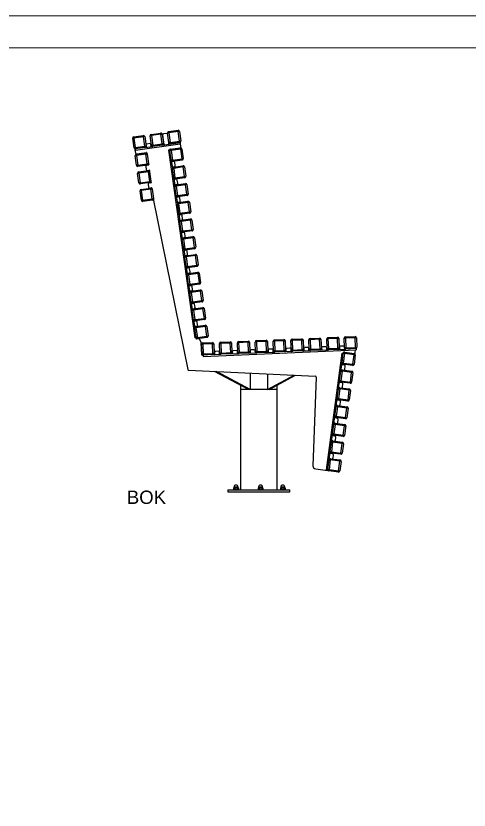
# Model space of a CAD drawing. Header units: millimetres. Extents: x 1508 to 7448, y -3239 to 961.
# Drawn here: x 3059 to 4478, y -1524 to 961 of the extents above; entities that cross this region are included whole.
import ezdxf

# ---------------------------------------------------------------- set-up
doc = ezdxf.new("R2010")
doc.units = ezdxf.units.MM
doc.layers.add('tabelka', color=155, linetype='Continuous')
doc.layers.add('WYMIAR', color=96, linetype='Continuous')

# ---------------------------------------------------------------- blocks, each defined once
blk = doc.blocks.new('bok')
for p, q in [((-939, 920.2), (-909.3, 924.3)), ((-939, 920.2), (-938.5, 916.2)), ((-908.8, 920.4), (-938.5, 916.2)), ((-909.3, 924.3), (-908.8, 920.4)), ((-904.8, 920.9), (-908.8, 920.4)), ((-904.6, 890.7), (-908.8, 920.4)), ((-904.8, 920.9), (-900.6, 891.2)), ((-888, 923.3), (-884, 923.8)), ((-883.8, 893.6), (-888, 923.3)), ((-884.5, 927.8), (-854.8, 932)), ((-884, 923.8), (-884.5, 927.8)), ((-854.3, 928), (-884, 923.8)), ((-884, 923.8), (-879.8, 894.1)), ((-854.3, 928), (-854.8, 932)), ((-854.3, 928), (-850.3, 928.6)), ((-850.1, 898.3), (-854.3, 928)), ((-850.3, 928.6), (-846.2, 898.8)), ((-848.9, 925.7), (-844.8, 896)), ((-836.5, 930.5), (-846.4, 929.1)), ((-833.6, 931.9), (-829.7, 932.5)), ((-829.5, 902.2), (-833.6, 931.9)), ((-830.2, 936.4), (-800.5, 940.6)), ((-830.2, 936.4), (-829.7, 932.5)), ((-800, 936.6), (-829.7, 932.5)), ((-829.7, 932.5), (-825.5, 902.8)), ((-800.5, 940.6), (-800, 936.6)), ((-796, 937.2), (-800, 936.6)), ((-795.8, 906.9), (-800, 936.6)), ((-796, 937.2), (-791.8, 907.5)), ((-942.4, 915.7), (-938.5, 916.2)), ((-938.3, 885.9), (-942.4, 915.7)), ((-938.5, 916.2), (-934.3, 886.5)), ((-933.2, 878.6), (-793.6, 898.1)), ((-888.6, 899), (-898.5, 897.6)), ((-884.4, 890.5), (-885.2, 896.4)), ((-879.8, 894.1), (-850.1, 898.3)), ((-849.6, 894.3), (-879.3, 890.2)), ((-846.2, 898.8), (-850.1, 898.3)), ((-849.6, 894.3), (-850.1, 898.3)), ((-849.6, 894.3), (-794.1, 902.1)), ((-825.5, 902.8), (-829.5, 902.2)), ((-828.9, 898.2), (-829.5, 902.2)), ((-825.5, 902.8), (-795.8, 906.9)), ((-825.5, 902.8), (-824.9, 898.8)), ((-795.2, 903), (-824.9, 898.8)), ((-795.8, 906.9), (-791.8, 907.5)), ((-795.8, 906.9), (-795.2, 903)), ((-794.1, 902.1), (-793.6, 898.1)), ((-791.3, 889.4), (-792.7, 899.3)), ((-934.3, 886.5), (-938.3, 885.9)), ((-935.3, 879.3), (-933.9, 869.4)), ((-934.3, 886.5), (-904.6, 890.7)), ((-934.3, 886.5), (-933.7, 882.5)), ((-904, 886.7), (-933.7, 882.5)), ((-933.7, 882.5), (-933.2, 878.6)), ((-930.5, 866.8), (-898.8, 871.3)), ((-904.6, 890.7), (-900.6, 891.2)), ((-904.6, 890.7), (-904, 886.7)), ((-904, 886.7), (-879.3, 890.2)), ((-900.6, 891.2), (-900.2, 888.2)), ((-897.7, 870.4), (-897.1, 866)), ((-879.8, 894.1), (-883.8, 893.6)), ((-879.3, 890.2), (-879.8, 894.1)), ((-826.1, 878.4), (-830.1, 877.9)), ((-830.1, 877.9), (-748, 291.6)), ((-826.1, 878.4), (-826.4, 880.4)), ((-826.1, 878.4), (-825.9, 876.4)), ((-825.9, 876.4), (-821.9, 877)), ((-821.7, 846.7), (-825.9, 876.4)), ((-825.6, 881.5), (-793.9, 886)), ((-822.4, 881), (-792.7, 885.1)), ((-822.4, 881), (-821.9, 877)), ((-792.2, 881.2), (-821.9, 877)), ((-821.9, 877), (-817.7, 847.3)), ((-792.7, 885.1), (-792.2, 881.2)), ((-788.2, 881.7), (-792.2, 881.2)), ((-788, 851.5), (-792.2, 881.2)), ((-788.2, 881.7), (-784.1, 852)), ((-934.7, 860.7), (-930.8, 861.2)), ((-930.6, 831), (-934.7, 860.7)), ((-931.3, 865.2), (-901.6, 869.4)), ((-930.8, 861.2), (-931.3, 865.2)), ((-901.1, 865.4), (-930.8, 861.2)), ((-930.8, 861.2), (-926.6, 831.5)), ((-901.1, 865.4), (-901.6, 869.4)), ((-901.1, 865.4), (-897.1, 866)), ((-896.9, 835.7), (-901.1, 865.4)), ((-897.1, 866), (-892.9, 836.3)), ((-817.7, 847.3), (-821.7, 846.7)), ((-821.7, 846.7), (-818.1, 821)), ((-817.7, 847.3), (-788, 851.5)), ((-817.7, 847.3), (-817.2, 843.3)), ((-787.5, 847.5), (-817.2, 843.3)), ((-788, 851.5), (-784.1, 852)), ((-788, 851.5), (-787.5, 847.5)), ((-926.6, 831.5), (-930.6, 831)), ((-926.6, 831.5), (-896.9, 835.7)), ((-926, 827.6), (-926.6, 831.5)), ((-896.3, 831.7), (-926, 827.6)), ((-901.8, 827.4), (-900.4, 817.5)), ((-893.3, 831.7), (-899.2, 830.8)), ((-892.9, 836.3), (-896.9, 835.7)), ((-896.3, 831.7), (-896.9, 835.7)), ((-892.9, 836.3), (-892.4, 832.8)), ((-814.1, 842.8), (-820, 841.9)), ((-818.1, 821), (-814.1, 821.5)), ((-813.9, 791.3), (-818.1, 821)), ((-817.8, 826.1), (-811.8, 826.9)), ((-814.7, 825.5), (-785, 829.7)), ((-814.7, 825.5), (-814.1, 821.5)), ((-784.4, 825.7), (-814.1, 821.5)), ((-814.1, 821.5), (-810, 791.8)), ((-809.3, 830.3), (-810.7, 840.2)), ((-785, 829.7), (-784.4, 825.7)), ((-780.5, 826.3), (-784.4, 825.7)), ((-780.3, 796), (-784.4, 825.7)), ((-780.5, 826.3), (-776.3, 796.6)), ((-927, 805.7), (-923.1, 806.3)), ((-922.9, 776), (-927, 805.7)), ((-923.6, 810.2), (-893.9, 814.4)), ((-923.1, 806.3), (-923.6, 810.2)), ((-893.4, 810.4), (-923.1, 806.3)), ((-923.1, 806.3), (-918.9, 776.6)), ((-897, 815), (-891.1, 815.8)), ((-893.4, 810.4), (-893.9, 814.4)), ((-893.4, 810.4), (-889.4, 811)), ((-889.2, 780.7), (-893.4, 810.4)), ((-889.9, 815), (-889.4, 811)), ((-889.4, 811), (-885.2, 781.3)), ((-810, 791.8), (-780.3, 796)), ((-780.3, 796), (-776.3, 796.6)), ((-780.3, 796), (-779.7, 792)), ((-918.9, 776.6), (-922.9, 776)), ((-918.9, 776.6), (-889.2, 780.7)), ((-918.3, 772.6), (-918.9, 776.6)), ((-888.6, 776.8), (-918.3, 772.6)), ((-894, 772), (-892.6, 762.1)), ((-885.5, 776.2), (-891.5, 775.4)), ((-885.2, 781.3), (-889.2, 780.7)), ((-888.6, 776.8), (-889.2, 780.7)), ((-885.2, 781.3), (-884.7, 777.3)), ((-810, 791.8), (-813.9, 791.3)), ((-813.9, 791.3), (-810.3, 765.5)), ((-806.3, 787.3), (-812.2, 786.5)), ((-810, 791.8), (-809.4, 787.9)), ((-810, 770.6), (-804.1, 771.5)), ((-779.7, 792), (-809.4, 787.9)), ((-806.9, 770), (-777.2, 774.2)), ((-776.6, 770.2), (-806.4, 766.1)), ((-801.5, 774.8), (-802.9, 784.7)), ((-777.2, 774.2), (-776.6, 770.2)), ((-772.7, 770.8), (-776.6, 770.2)), ((-772.5, 740.5), (-776.6, 770.2)), ((-772.7, 770.8), (-768.5, 741.1)), ((-919.4, 751.3), (-915.4, 751.8)), ((-915.2, 721.6), (-919.4, 751.3)), ((-916, 755.8), (-886.3, 759.9)), ((-916, 755.8), (-915.4, 751.8)), ((-885.7, 756), (-915.4, 751.8)), ((-915.4, 751.8), (-911.3, 722.1)), ((-886.3, 759.9), (-883.3, 760.4)), ((-886.3, 759.9), (-885.7, 756)), ((-881.8, 756.5), (-885.7, 756)), ((-881.6, 726.3), (-885.7, 756)), ((-882.2, 759.5), (-881.8, 756.5)), ((-881.8, 756.5), (-877.6, 726.8)), ((-810.3, 765.5), (-806.4, 766.1)), ((-806.2, 735.8), (-810.3, 765.5)), ((-806.9, 770), (-806.4, 766.1)), ((-806.4, 766.1), (-802.2, 736.4)), ((-911.3, 722.1), (-915.2, 721.6)), ((-911.3, 722.1), (-881.6, 726.3)), ((-911.3, 722.1), (-910.7, 718.1)), ((-881, 722.3), (-910.7, 718.1)), ((-881.6, 726.3), (-877.6, 726.8)), ((-881.6, 726.3), (-881, 722.3)), ((-877.6, 726.8), (-876.8, 720.9)), ((-876.8, 720.9), (-770.1, 192.1)), ((-802.2, 736.4), (-806.2, 735.8)), ((-806.2, 735.8), (-802.5, 710.1)), ((-798.5, 731.8), (-804.5, 731)), ((-802.2, 736.4), (-772.5, 740.5)), ((-802.2, 736.4), (-801.6, 732.4)), ((-771.9, 736.6), (-801.6, 732.4)), ((-793.8, 719.4), (-795.1, 729.3)), ((-772.5, 740.5), (-768.5, 741.1)), ((-772.5, 740.5), (-771.9, 736.6)), ((-802.5, 710.1), (-798.6, 710.6)), ((-798.4, 680.4), (-802.5, 710.1)), ((-802.3, 715.2), (-796.3, 716)), ((-799.1, 714.6), (-769.4, 718.8)), ((-799.1, 714.6), (-798.6, 710.6)), ((-768.9, 714.8), (-798.6, 710.6)), ((-798.6, 710.6), (-794.4, 680.9)), ((-769.4, 718.8), (-768.9, 714.8)), ((-764.9, 715.3), (-768.9, 714.8)), ((-764.7, 685.1), (-768.9, 714.8)), ((-764.9, 715.3), (-760.8, 685.6)), ((-794.4, 680.9), (-798.4, 680.4)), ((-798.4, 680.4), (-794.8, 654.6)), ((-790.8, 676.4), (-796.7, 675.6)), ((-794.4, 680.9), (-764.7, 685.1)), ((-794.4, 680.9), (-793.9, 677)), ((-764.2, 681.1), (-793.9, 677)), ((-786, 663.9), (-787.4, 673.8)), ((-764.7, 685.1), (-760.8, 685.6)), ((-764.7, 685.1), (-764.2, 681.1)), ((-794.8, 654.6), (-790.8, 655.2)), ((-790.6, 624.9), (-794.8, 654.6)), ((-794.5, 659.7), (-788.5, 660.5)), ((-791.4, 659.1), (-761.7, 663.3)), ((-791.4, 659.1), (-790.8, 655.2)), ((-761.1, 659.3), (-790.8, 655.2)), ((-790.8, 655.2), (-786.7, 625.5)), ((-761.7, 663.3), (-761.1, 659.3)), ((-757.1, 659.9), (-761.1, 659.3)), ((-756.9, 629.6), (-761.1, 659.3)), ((-757.1, 659.9), (-753, 630.2)), ((-786.7, 625.5), (-790.6, 624.9)), ((-790.6, 624.9), (-787, 599.2)), ((-786.7, 625.5), (-756.9, 629.6)), ((-786.7, 625.5), (-786.1, 621.5)), ((-756.4, 625.7), (-786.1, 621.5)), ((-756.9, 629.6), (-753, 630.2)), ((-756.9, 629.6), (-756.4, 625.7)), ((-783, 620.9), (-788.9, 620.1)), ((-787, 599.2), (-783, 599.7)), ((-782.8, 569.4), (-787, 599.2)), ((-786.7, 604.2), (-780.8, 605.1)), ((-783.6, 603.7), (-753.9, 607.8)), ((-783.6, 603.7), (-783, 599.7)), ((-753.3, 603.9), (-783, 599.7)), ((-783, 599.7), (-778.9, 570)), ((-778.2, 608.5), (-779.6, 618.4)), ((-753.9, 607.8), (-753.3, 603.9)), ((-749.4, 604.4), (-753.3, 603.9)), ((-749.2, 574.2), (-753.3, 603.9)), ((-749.4, 604.4), (-745.2, 574.7)), ((-778.9, 570), (-749.2, 574.2)), ((-749.2, 574.2), (-745.2, 574.7)), ((-749.2, 574.2), (-748.6, 570.2)), ((-778.9, 570), (-782.8, 569.4)), ((-782.8, 569.4), (-779.2, 543.7)), ((-775.2, 565.5), (-781.2, 564.6)), ((-778.9, 570), (-778.3, 566)), ((-778.9, 548.8), (-773, 549.6)), ((-748.6, 570.2), (-778.3, 566)), ((-775.8, 548.2), (-746.1, 552.4)), ((-775.8, 548.2), (-775.3, 544.3)), ((-745.6, 548.4), (-775.3, 544.3)), ((-770.4, 553), (-771.8, 562.9)), ((-746.1, 552.4), (-745.6, 548.4)), ((-741.6, 549), (-745.6, 548.4)), ((-741.4, 518.7), (-745.6, 548.4)), ((-741.6, 549), (-737.4, 519.3)), ((-779.2, 543.7), (-775.3, 544.3)), ((-775.1, 514), (-779.2, 543.7)), ((-775.3, 544.3), (-771.1, 514.5)), ((-771.1, 514.5), (-775.1, 514)), ((-775.1, 514), (-771.5, 488.2)), ((-767.5, 510), (-773.4, 509.2)), ((-771.1, 514.5), (-741.4, 518.7)), ((-771.1, 514.5), (-770.6, 510.6)), ((-740.9, 514.7), (-770.6, 510.6)), ((-768.1, 492.8), (-738.4, 496.9)), ((-762.7, 497.5), (-764.1, 507.5)), ((-741.4, 518.7), (-737.4, 519.3)), ((-741.4, 518.7), (-740.9, 514.7)), ((-738.4, 496.9), (-737.8, 493)), ((-771.5, 488.2), (-767.5, 488.8)), ((-767.3, 458.5), (-771.5, 488.2)), ((-771.2, 493.3), (-765.2, 494.2)), ((-768.1, 492.8), (-767.5, 488.8)), ((-737.8, 493), (-767.5, 488.8)), ((-767.5, 488.8), (-763.3, 459.1)), ((-733.8, 493.5), (-737.8, 493)), ((-733.6, 463.2), (-737.8, 493)), ((-733.8, 493.5), (-729.7, 463.8)), ((-763.3, 459.1), (-767.3, 458.5)), ((-767.3, 458.5), (-763.7, 432.8)), ((-759.7, 454.5), (-765.6, 453.7)), ((-763.3, 459.1), (-733.6, 463.2)), ((-763.3, 459.1), (-762.8, 455.1)), ((-733.1, 459.3), (-762.8, 455.1)), ((-754.9, 442.1), (-756.3, 452)), ((-733.6, 463.2), (-729.7, 463.8)), ((-733.6, 463.2), (-733.1, 459.3)), ((-763.7, 432.8), (-759.7, 433.3)), ((-759.5, 403.1), (-763.7, 432.8)), ((-763.4, 437.9), (-757.5, 438.7)), ((-760.3, 437.3), (-730.6, 441.5)), ((-760.3, 437.3), (-759.7, 433.3)), ((-730, 437.5), (-759.7, 433.3)), ((-759.7, 433.3), (-755.6, 403.6)), ((-730.6, 441.5), (-730, 437.5)), ((-726.1, 438.1), (-730, 437.5)), ((-725.9, 407.8), (-730, 437.5)), ((-726.1, 438.1), (-721.9, 408.3)), ((-755.6, 403.6), (-759.5, 403.1)), ((-759.5, 403.1), (-755.9, 377.3)), ((-751.9, 399.1), (-757.9, 398.3)), ((-755.6, 403.6), (-725.9, 407.8)), ((-755.6, 403.6), (-755, 399.7)), ((-725.3, 403.8), (-755, 399.7)), ((-725.9, 407.8), (-721.9, 408.3)), ((-725.9, 407.8), (-725.3, 403.8)), ((-755.9, 377.3), (-752, 377.9)), ((-751.8, 347.6), (-755.9, 377.3)), ((-755.6, 382.4), (-749.7, 383.2)), ((-752.5, 381.8), (-722.8, 386)), ((-752.5, 381.8), (-752, 377.9)), ((-722.3, 382), (-752, 377.9)), ((-752, 377.9), (-747.8, 348.2)), ((-747.1, 386.6), (-748.5, 396.5)), ((-722.8, 386), (-722.3, 382)), ((-718.3, 382.6), (-722.3, 382)), ((-718.1, 352.3), (-722.3, 382)), ((-718.3, 382.6), (-714.1, 352.9)), ((-747.8, 348.2), (-751.8, 347.6)), ((-747.8, 348.2), (-718.1, 352.3)), ((-747.8, 348.2), (-747.3, 344.2)), ((-717.5, 348.4), (-747.3, 344.2)), ((-718.1, 352.3), (-714.1, 352.9)), ((-718.1, 352.3), (-717.5, 348.4)), ((-751.8, 347.6), (-748.2, 321.9)), ((-744.1, 343.6), (-750.1, 342.8)), ((-747.9, 327), (-741.9, 327.8)), ((-744.8, 326.4), (-715, 330.5)), ((-744.8, 326.4), (-744.2, 322.4)), ((-714.5, 326.6), (-744.2, 322.4)), ((-739.4, 331.2), (-740.8, 341.1)), ((-715, 330.5), (-714.5, 326.6)), ((-710.5, 327.1), (-714.5, 326.6)), ((-710.3, 296.9), (-714.5, 326.6)), ((-710.5, 327.1), (-706.4, 297.4)), ((-748.2, 321.9), (-744.2, 322.4)), ((-744, 292.2), (-748.2, 321.9)), ((-744.2, 322.4), (-740, 292.7)), ((-744, 292.2), (-748, 291.6)), ((-740, 292.7), (-744, 292.2)), ((-743.4, 288.2), (-744, 292.2)), ((-735.6, 288.3), (-742.3, 287.3)), ((-740, 292.7), (-710.3, 296.9)), ((-740, 292.7), (-739.5, 288.7)), ((-709.8, 292.9), (-739.5, 288.7)), ((-727.9, 277.2), (-732.5, 286.6)), ((-726.2, 238.2), (-727.9, 277.2)), ((-722.8, 275.4), (-692.8, 276.6)), ((-722.6, 271.4), (-722.8, 275.4)), ((-710.3, 296.9), (-706.4, 297.4)), ((-710.3, 296.9), (-709.8, 292.9)), ((-692.7, 272.6), (-692.8, 276.6)), ((-670.7, 273.6), (-666.7, 273.7)), ((-669.4, 243.6), (-670.7, 273.6)), ((-666.9, 277.7), (-636.9, 279)), ((-666.7, 273.7), (-666.9, 277.7)), ((-636.7, 275), (-666.7, 273.7)), ((-666.7, 273.7), (-665.4, 243.8)), ((-636.7, 275), (-636.9, 279)), ((-636.7, 275), (-632.7, 275.2)), ((-635.5, 245), (-636.7, 275)), ((-632.7, 275.2), (-631.5, 245.2)), ((-614.7, 275.9), (-610.7, 276.1)), ((-613.5, 245.9), (-614.7, 275.9)), ((-610.9, 280.1), (-580.9, 281.4)), ((-610.7, 276.1), (-610.9, 280.1)), ((-580.8, 277.4), (-610.7, 276.1)), ((-610.7, 276.1), (-609.5, 246.1)), ((-580.8, 277.4), (-580.9, 281.4)), ((-580.8, 277.4), (-576.8, 277.5)), ((-579.5, 247.4), (-580.8, 277.4)), ((-576.8, 277.5), (-575.5, 247.6)), ((-558.8, 278.3), (-554.8, 278.5)), ((-557.5, 248.3), (-558.8, 278.3)), ((-555, 282.5), (-525, 283.7)), ((-554.8, 278.5), (-555, 282.5)), ((-524.8, 279.7), (-554.8, 278.5)), ((-554.8, 278.5), (-553.5, 248.5)), ((-524.8, 279.7), (-525, 283.7)), ((-524.8, 279.7), (-520.8, 279.9)), ((-523.6, 249.7), (-524.8, 279.7)), ((-520.8, 279.9), (-519.6, 249.9)), ((-502.8, 280.7), (-498.8, 280.8)), ((-501.6, 250.7), (-502.8, 280.7)), ((-499, 284.8), (-469, 286.1)), ((-498.8, 280.8), (-499, 284.8)), ((-468.9, 282.1), (-498.8, 280.8)), ((-498.8, 280.8), (-497.6, 250.8)), ((-468.9, 282.1), (-469, 286.1)), ((-468.9, 282.1), (-464.9, 282.3)), ((-467.6, 252.1), (-468.9, 282.1)), ((-464.9, 282.3), (-463.6, 252.3)), ((-446.9, 283), (-442.9, 283.2)), ((-445.6, 253), (-446.9, 283)), ((-443.1, 287.2), (-413.1, 288.4)), ((-442.9, 283.2), (-443.1, 287.2)), ((-412.9, 284.5), (-442.9, 283.2)), ((-442.9, 283.2), (-441.6, 253.2)), ((-412.9, 284.5), (-413.1, 288.4)), ((-412.9, 284.5), (-408.9, 284.6)), ((-411.7, 254.5), (-412.9, 284.5)), ((-408.9, 284.6), (-407.7, 254.6)), ((-390.9, 285.4), (-386.9, 285.5)), ((-389.7, 255.4), (-390.9, 285.4)), ((-387.1, 289.5), (-357.1, 290.8)), ((-386.9, 285.5), (-387.1, 289.5)), ((-357, 286.8), (-386.9, 285.5)), ((-386.9, 285.5), (-385.7, 255.6)), ((-357, 286.8), (-357.1, 290.8)), ((-357, 286.8), (-353, 287)), ((-355.7, 256.8), (-357, 286.8)), ((-353, 287), (-351.7, 257)), ((-335, 287.7), (-331, 287.9)), ((-333.7, 257.8), (-335, 287.7)), ((-331.2, 291.9), (-301.2, 293.2)), ((-331, 287.9), (-331.2, 291.9)), ((-301, 289.2), (-331, 287.9)), ((-331, 287.9), (-329.7, 257.9)), ((-301, 289.2), (-301.2, 293.2)), ((-301, 289.2), (-297, 289.3)), ((-299.8, 259.2), (-301, 289.2)), ((-297, 289.3), (-295.8, 259.4)), ((-280, 290.1), (-276, 290.2)), ((-278.8, 260.1), (-280, 290.1)), ((-276.2, 294.2), (-246.2, 295.5)), ((-276.2, 294.2), (-276, 290.2)), ((-246.1, 291.5), (-276, 290.2)), ((-276, 290.2), (-274.8, 260.3)), ((-246.2, 295.5), (-246.1, 291.5)), ((-242.1, 291.7), (-246.1, 291.5)), ((-244.8, 261.5), (-246.1, 291.5)), ((-242.1, 291.7), (-240.8, 261.7)), ((-726.6, 271.2), (-722.6, 271.4)), ((-725.4, 241.2), (-726.6, 271.2)), ((-692.7, 272.6), (-722.6, 271.4)), ((-722.6, 271.4), (-721.4, 241.4)), ((-722, 233.4), (-242.6, 253.6)), ((-692.7, 272.6), (-688.7, 272.8)), ((-691.4, 242.7), (-692.7, 272.6)), ((-688.7, 272.8), (-687.4, 242.8)), ((-673.7, 249.2), (-683.7, 248.7)), ((-617.7, 251.5), (-627.7, 251.1)), ((-614.3, 242.9), (-614.6, 248.7)), ((-574.6, 250.3), (-574.4, 244.6)), ((-561.8, 253.9), (-571.8, 253.5)), ((-558.4, 245.3), (-558.6, 251)), ((-553.5, 248.5), (-557.5, 248.3)), ((-553.5, 248.5), (-523.6, 249.7)), ((-553.4, 244.5), (-553.5, 248.5)), ((-519.6, 249.9), (-523.6, 249.7)), ((-523.4, 245.8), (-523.6, 249.7)), ((-518.7, 252.7), (-518.4, 246)), ((-505.8, 256.3), (-515.8, 255.8)), ((-502.4, 247.6), (-502.7, 253.4)), ((-497.6, 250.8), (-501.6, 250.7)), ((-497.6, 250.8), (-467.6, 252.1)), ((-497.4, 246.9), (-497.6, 250.8)), ((-463.6, 252.3), (-467.6, 252.1)), ((-467.4, 248.1), (-467.6, 252.1)), ((-467.4, 248.1), (-441.5, 249.2)), ((-462.7, 255.1), (-462.5, 249.3)), ((-449.9, 258.6), (-459.9, 258.2)), ((-446.5, 250), (-446.7, 255.7)), ((-441.6, 253.2), (-445.6, 253)), ((-441.6, 253.2), (-411.7, 254.5)), ((-441.5, 249.2), (-441.6, 253.2)), ((-411.5, 250.5), (-441.5, 249.2)), ((-407.7, 254.6), (-411.7, 254.5)), ((-411.5, 250.5), (-411.7, 254.5)), ((-411.5, 250.5), (-385.5, 251.6)), ((-406.8, 257.4), (-406.5, 251.7)), ((-393.9, 261), (-403.9, 260.6)), ((-390.5, 252.4), (-390.8, 258.1)), ((-385.7, 255.6), (-389.7, 255.4)), ((-385.7, 255.6), (-355.7, 256.8)), ((-385.5, 251.6), (-385.7, 255.6)), ((-355.5, 252.8), (-385.5, 251.6)), ((-351.7, 257), (-355.7, 256.8)), ((-355.5, 252.8), (-355.7, 256.8)), ((-355.5, 252.8), (-329.6, 253.9)), ((-350.8, 259.8), (-350.6, 254.1)), ((-338, 263.3), (-348, 262.9)), ((-334.6, 254.7), (-334.8, 260.5)), ((-329.7, 257.9), (-333.7, 257.8)), ((-329.7, 257.9), (-299.8, 259.2)), ((-329.6, 253.9), (-329.7, 257.9)), ((-299.6, 255.2), (-329.6, 253.9)), ((-295.8, 259.4), (-299.8, 259.2)), ((-299.6, 255.2), (-299.8, 259.2)), ((-299.6, 255.2), (-274.6, 256.3)), ((-294.9, 262.2), (-294.6, 256.4)), ((-282, 265.7), (-292, 265.3)), ((-274.8, 260.3), (-278.8, 260.1)), ((-278.6, 257.1), (-278.8, 260.1)), ((-274.8, 260.3), (-244.8, 261.5)), ((-274.8, 260.3), (-274.6, 256.3)), ((-244.6, 257.5), (-274.6, 256.3)), ((-245.7, 245), (-244.6, 253.5)), ((-244.8, 261.5), (-240.8, 261.7)), ((-244.8, 261.5), (-244.6, 257.5)), ((-244.6, 257.5), (-242.8, 257.6)), ((-242.8, 257.6), (-242.6, 253.6)), ((-721.4, 241.4), (-725.4, 241.2)), ((-722.2, 237.3), (-725.2, 237.2)), ((-722.2, 237.3), (-721.2, 237.4)), ((-722.2, 237.3), (-722, 233.4)), ((-721.4, 241.4), (-691.4, 242.7)), ((-721.2, 237.4), (-721.4, 241.4)), ((-691.2, 238.7), (-721.2, 237.4)), ((-687.4, 242.8), (-691.4, 242.7)), ((-691.2, 238.7), (-691.4, 242.7)), ((-691.2, 238.7), (-665.3, 239.8)), ((-686.5, 245.6), (-686.3, 239.9)), ((-670.3, 240.5), (-670.5, 246.3)), ((-665.4, 243.8), (-669.4, 243.6)), ((-665.4, 243.8), (-635.5, 245)), ((-665.3, 239.8), (-665.4, 243.8)), ((-635.3, 241), (-665.3, 239.8)), ((-631.5, 245.2), (-635.5, 245)), ((-635.3, 241), (-635.5, 245)), ((-635.3, 241), (-609.3, 242.1)), ((-630.6, 248), (-630.3, 242.2)), ((-609.5, 246.1), (-613.5, 245.9)), ((-609.5, 246.1), (-579.5, 247.4)), ((-609.3, 242.1), (-609.5, 246.1)), ((-579.3, 243.4), (-609.3, 242.1)), ((-575.5, 247.6), (-579.5, 247.4)), ((-579.3, 243.4), (-579.5, 247.4)), ((-579.3, 243.4), (-553.4, 244.5)), ((-523.4, 245.8), (-553.4, 244.5)), ((-523.4, 245.8), (-497.4, 246.9)), ((-467.4, 248.1), (-497.4, 246.9)), ((-335.9, -121.3), (-287, 243.4)), ((-287, 243.4), (-283, 242.9)), ((-287, 213.1), (-283, 242.9)), ((-279.1, 242.3), (-283.1, 212.6)), ((-283, 242.9), (-282.6, 245.9)), ((-283, 242.9), (-279.1, 242.3)), ((-281.5, 246.7), (-278.5, 246.3)), ((-279.1, 242.3), (-278.5, 246.3)), ((-249.3, 238.4), (-279.1, 242.3)), ((-278.5, 246.3), (-248.8, 242.3)), ((-253.3, 208.6), (-249.3, 238.4)), ((-245.4, 237.8), (-249.4, 208.1)), ((-249.3, 238.4), (-248.8, 242.3)), ((-249.3, 238.4), (-245.4, 237.8)), ((-290.5, 187.4), (-287, 213.1)), ((-283.1, 212.6), (-287, 213.1)), ((-279.3, 206.1), (-286.8, 207.1)), ((-283.6, 208.6), (-283.1, 212.6)), ((-253.9, 204.7), (-283.6, 208.6)), ((-283.1, 212.6), (-253.3, 208.6)), ((-278, 192.8), (-276.7, 202.7)), ((-253.9, 204.7), (-253.3, 208.6)), ((-249.4, 208.1), (-253.3, 208.6)), ((-767.3, 189.7), (-370.3, 171.5)), ((-579.5, 129.9), (-686.2, 186)), ((-574.4, 129.9), (-680.5, 185.7)), ((-574.4, 180.8), (-574.4, 129.9)), ((-520.8, 178.4), (-520.8, 129.9)), ((-520.8, 129.9), (-437.3, 174.6)), ((-515.6, 129.9), (-432.6, 174.3)), ((-294.5, 157.6), (-290.5, 187.4)), ((-290.5, 187.4), (-286.5, 186.8)), ((-286.5, 186.8), (-290.5, 157.1)), ((-289, 191.2), (-286, 190.8)), ((-286, 190.8), (-286.5, 186.8)), ((-256.8, 182.9), (-286.5, 186.8)), ((-286, 190.8), (-256.2, 186.8)), ((-260.8, 153.1), (-256.8, 182.9)), ((-256.2, 186.8), (-256.8, 182.9)), ((-252.8, 182.3), (-256.8, 182.9)), ((-252.8, 182.3), (-256.8, 152.6)), ((-367.4, 168.4), (-378, -108.6)), ((-297.9, 131.9), (-294.5, 157.6)), ((-290.5, 157.1), (-294.5, 157.6)), ((-286.7, 150.5), (-294.3, 151.6)), ((-290.5, 157.1), (-291, 153.1)), ((-261.3, 149.2), (-291, 153.1)), ((-290.5, 157.1), (-260.8, 153.1)), ((-260.8, 153.1), (-261.3, 149.2)), ((-260.8, 153.1), (-256.8, 152.6)), ((-604.5, 143), (-604.5, 129.9)), ((-604.5, 129.9), (-604.5, -184.1)), ((-579.5, 129.9), (-604.5, 129.9)), ((-574.4, 129.9), (-579.5, 129.9)), ((-520.8, 129.9), (-574.4, 129.9)), ((-562.4, 129.9), (-574.4, 129.9)), ((-520.8, 129.9), (-562.4, 129.9)), ((-515.6, 129.9), (-520.8, 129.9)), ((-490.2, 129.9), (-515.6, 129.9)), ((-490.2, 129.9), (-490.2, 143.5)), ((-490.2, -184.1), (-490.2, 129.9)), ((-301.9, 102.1), (-297.9, 131.9)), ((-297.9, 131.9), (-294, 131.3)), ((-294, 131.3), (-297.9, 101.6)), ((-296.4, 135.7), (-293.4, 135.3)), ((-293.4, 135.3), (-294, 131.3)), ((-264.2, 127.4), (-294, 131.3)), ((-293.4, 135.3), (-263.7, 131.3)), ((-285.5, 137.3), (-284.1, 147.2)), ((-268.2, 97.6), (-264.2, 127.4)), ((-260.3, 126.8), (-264.3, 97.1)), ((-263.7, 131.3), (-264.2, 127.4)), ((-260.3, 126.8), (-264.2, 127.4)), ((-305.4, 76.4), (-301.9, 102.1)), ((-297.9, 101.6), (-301.9, 102.1)), ((-297.9, 101.6), (-298.5, 97.6)), ((-297.9, 101.6), (-268.2, 97.6)), ((-309.4, 46.6), (-305.4, 76.4)), ((-305.4, 76.4), (-301.4, 75.8)), ((-301.4, 75.8), (-305.4, 46.1)), ((-303.8, 80.2), (-300.9, 79.8)), ((-294.1, 95), (-301.7, 96.1)), ((-300.9, 79.8), (-301.4, 75.8)), ((-271.7, 71.8), (-301.4, 75.8)), ((-300.9, 79.8), (-271.1, 75.8)), ((-268.7, 93.7), (-298.5, 97.6)), ((-292.9, 81.8), (-291.6, 91.7)), ((-271.1, 75.8), (-271.7, 71.8)), ((-268.2, 97.6), (-268.7, 93.7)), ((-268.2, 97.6), (-264.3, 97.1)), ((-275.7, 42.1), (-271.7, 71.8)), ((-267.7, 71.3), (-271.7, 71.8)), ((-267.7, 71.3), (-271.7, 41.6)), ((-312.8, 20.9), (-309.4, 46.6)), ((-305.4, 46.1), (-309.4, 46.6)), ((-301.6, 39.5), (-309.2, 40.6)), ((-305.4, 46.1), (-305.9, 42.1)), ((-276.2, 38.2), (-305.9, 42.1)), ((-305.4, 46.1), (-275.7, 42.1)), ((-300.4, 26.3), (-299, 36.2)), ((-275.7, 42.1), (-276.2, 38.2)), ((-275.7, 42.1), (-271.7, 41.6)), ((-316.8, -8.9), (-312.8, 20.9)), ((-312.8, 20.9), (-308.9, 20.3)), ((-308.9, 20.3), (-312.8, -9.4)), ((-311.3, 24.7), (-308.3, 24.3)), ((-308.9, 20.3), (-308.3, 24.3)), ((-279.1, 16.3), (-308.9, 20.3)), ((-308.3, 24.3), (-278.6, 20.3)), ((-283.1, -13.4), (-279.1, 16.3)), ((-279.1, 16.3), (-278.6, 20.3)), ((-279.1, 16.3), (-275.2, 15.8)), ((-275.2, 15.8), (-279.1, -13.9)), ((-320.3, -34.6), (-316.8, -8.9)), ((-312.8, -9.4), (-316.8, -8.9)), ((-309, -16), (-316.6, -14.9)), ((-313.4, -13.4), (-312.8, -9.4)), ((-283.6, -17.4), (-313.4, -13.4)), ((-312.8, -9.4), (-283.1, -13.4)), ((-307.8, -29.2), (-306.5, -19.3)), ((-283.6, -17.4), (-283.1, -13.4)), ((-279.1, -13.9), (-283.1, -13.4)), ((-324.3, -64.4), (-320.3, -34.6)), ((-320.3, -34.6), (-316.3, -35.2)), ((-316.3, -35.2), (-320.3, -64.9)), ((-318.7, -30.8), (-315.8, -31.2)), ((-315.8, -31.2), (-316.3, -35.2)), ((-286.6, -39.2), (-316.3, -35.2)), ((-315.8, -31.2), (-286, -35.2)), ((-290.6, -68.9), (-286.6, -39.2)), ((-286, -35.2), (-286.6, -39.2)), ((-282.6, -39.7), (-286.6, -39.2)), ((-282.6, -39.7), (-286.6, -69.4)), ((-327.7, -90.1), (-324.3, -64.4)), ((-320.3, -64.9), (-324.3, -64.4)), ((-316.5, -71.5), (-324.1, -70.4)), ((-320.3, -64.9), (-320.8, -68.9)), ((-291.1, -72.9), (-320.8, -68.9)), ((-320.3, -64.9), (-290.6, -68.9)), ((-290.6, -68.9), (-291.1, -72.9)), ((-290.6, -68.9), (-286.6, -69.4)), ((-331.7, -119.9), (-327.7, -90.1)), ((-327.7, -90.1), (-323.7, -90.7)), ((-323.7, -90.7), (-327.7, -120.4)), ((-326.2, -86.3), (-323.2, -86.7)), ((-323.2, -86.7), (-323.7, -90.7)), ((-294, -94.7), (-323.7, -90.7)), ((-323.2, -86.7), (-293.5, -90.7)), ((-315.2, -84.7), (-313.9, -74.8)), ((-298, -124.4), (-294, -94.7)), ((-293.5, -90.7), (-294, -94.7)), ((-290, -95.2), (-294, -94.7)), ((-290, -95.2), (-294, -124.9)), ((-369.4, -118.8), (-332.2, -123.8)), ((-335.9, -121.3), (-332, -121.9)), ((-332.2, -123.8), (-332, -121.9)), ((-332, -121.9), (-331.7, -119.9)), ((-327.7, -120.4), (-331.7, -119.9)), ((-327.7, -120.4), (-328.3, -124.4)), ((-327.7, -120.4), (-298, -124.4)), ((-298.5, -128.4), (-328.3, -124.4)), ((-298, -124.4), (-298.5, -128.4)), ((-298, -124.4), (-294, -124.9)), ((-644.5, -184.1), (-644.5, -190.1)), ((-644.5, -184.1), (-547.3, -184.1)), ((-644.5, -190.1), (-547.3, -190.1)), ((-625.4, -177.6), (-626.4, -178.2)), ((-626.4, -178.2), (-624.5, -177.6)), ((-626.4, -178.2), (-626.4, -183.5)), ((-626.4, -183.5), (-625.4, -184.1)), ((-624.5, -177.6), (-625.4, -177.6)), ((-625.1, -175.4), (-625.1, -177.5)), ((-618.9, -175.4), (-625.1, -175.4)), ((-625.1, -177.5), (-612.6, -177.5)), ((-618.9, -177.6), (-624.5, -177.6)), ((-622.6, -183.5), (-624.5, -184.1)), ((-622.6, -178.2), (-622.6, -183.5)), ((-612.6, -175.4), (-618.9, -175.4)), ((-613.2, -177.6), (-618.9, -177.6)), ((-615.1, -178.2), (-613.2, -177.6)), ((-615.1, -178.2), (-615.1, -183.5)), ((-612.4, -177.6), (-613.2, -177.6)), ((-612.6, -177.5), (-612.6, -175.4)), ((-611.4, -178.2), (-612.4, -177.6)), ((-612.4, -184.1), (-611.4, -183.5)), ((-611.4, -178.2), (-611.4, -183.5)), ((-548.5, -177.6), (-549.5, -178.2)), ((-549.5, -178.2), (-547.6, -177.6)), ((-549.5, -178.2), (-549.5, -183.5)), ((-549.5, -183.5), (-548.5, -184.1)), ((-547.6, -177.6), (-548.5, -177.6)), ((-548.2, -175.4), (-548.2, -177.5)), ((-542, -175.4), (-548.2, -175.4)), ((-548.2, -177.5), (-535.7, -177.5)), ((-542, -177.6), (-547.6, -177.6)), ((-545.7, -183.5), (-547.6, -184.1)), ((-547.3, -184.1), (-450.2, -184.1)), ((-547.3, -190.1), (-450.2, -190.1)), ((-545.7, -178.2), (-545.7, -183.5)), ((-535.7, -175.4), (-542, -175.4)), ((-536.3, -177.6), (-542, -177.6)), ((-538.2, -178.2), (-536.3, -177.6)), ((-538.2, -178.2), (-538.2, -183.5)), ((-535.5, -177.6), (-536.3, -177.6)), ((-535.7, -177.5), (-535.7, -175.4)), ((-534.5, -178.2), (-535.5, -177.6)), ((-535.5, -184.1), (-534.5, -183.5)), ((-534.5, -178.2), (-534.5, -183.5)), ((-479, -177.6), (-480, -178.2)), ((-480, -178.2), (-478.1, -177.6)), ((-480, -178.2), (-480, -183.5)), ((-480, -183.5), (-479, -184.1)), ((-478.1, -177.6), (-479, -177.6)), ((-478.7, -175.4), (-478.7, -177.5)), ((-472.5, -175.4), (-478.7, -175.4)), ((-478.7, -177.5), (-466.2, -177.5)), ((-472.5, -177.6), (-478.1, -177.6)), ((-476.2, -183.5), (-478.1, -184.1)), ((-476.2, -178.2), (-476.2, -183.5)), ((-466.2, -175.4), (-472.5, -175.4)), ((-466.9, -177.6), (-472.5, -177.6)), ((-468.7, -178.2), (-466.9, -177.6)), ((-468.7, -178.2), (-468.7, -183.5)), ((-466, -177.6), (-466.9, -177.6)), ((-466.2, -177.5), (-466.2, -175.4)), ((-465, -178.2), (-466, -177.6)), ((-466, -184.1), (-465, -183.5)), ((-465, -178.2), (-465, -183.5)), ((-450.2, -190.1), (-450.2, -184.1))]:
    blk.add_line(p, q)
for centre, radius, start, end in [((-938.5, 916.2), 4, 97.9747, 187.9747), ((-908.8, 920.4), 4, 7.9747, 97.9747), ((-884, 923.8), 4, 97.9747, 187.9747), ((-854.3, 928), 4, 7.9747, 97.9747), ((-845.9, 926.1), 3, 97.9747, 187.9747), ((-836, 927.5), 3, 7.9747, 97.9747), ((-829.7, 932.5), 4, 97.9747, 187.9747), ((-800, 936.6), 4, 7.9747, 97.9747), ((-898.1, 894.6), 3, 97.9747, 187.9747), ((-888.2, 896), 3, 7.9747, 97.9747), ((-850.1, 898.3), 4, 277.9747, 7.9747), ((-845.7, 895.9), 1, 277.9747, 7.9747), ((-825.5, 902.8), 4, 187.9747, 277.9747), ((-827.9, 898.4), 1, 187.9747, 277.9747), ((-795.8, 906.9), 4, 277.9747, 7.9747), ((-795.7, 898.9), 3, 7.9747, 56.1644), ((-934.3, 886.5), 4, 187.9747, 277.9747), ((-932.3, 879.7), 3, 117.4459, 187.9747), ((-904.6, 890.7), 4, 277.9747, 7.9747), ((-901.2, 888.1), 1, 277.9747, 7.9747), ((-898.7, 870.3), 1, 7.9747, 97.9747), ((-883.4, 890.6), 1, 187.9747, 277.9747), ((-879.8, 894.1), 4, 187.9747, 277.9747), ((-825.4, 880.5), 1, 97.9747, 187.9747), ((-821.9, 877), 4, 97.9747, 187.9747), ((-794.3, 888.9), 3, 277.9747, 7.9747), ((-792.2, 881.2), 4, 7.9747, 97.9747), ((-930.8, 861.2), 4, 97.9747, 187.9747), ((-931, 869.8), 3, 187.9747, 277.9747), ((-901.1, 865.4), 4, 7.9747, 97.9747), ((-817.7, 847.3), 4, 187.9747, 277.9747), ((-788, 851.5), 4, 277.9747, 7.9747), ((-926.6, 831.5), 4, 187.9747, 277.9747), ((-898.8, 827.9), 3, 97.9747, 187.9747), ((-896.9, 835.7), 4, 277.9747, 7.9747), ((-893.4, 832.7), 1, 277.9747, 7.9747), ((-820.1, 842.9), 1, 187.9747, 277.9747), ((-817.7, 825.1), 1, 97.9747, 187.9747), ((-814.1, 821.5), 4, 97.9747, 187.9747), ((-813.7, 839.8), 3, 7.9747, 97.9747), ((-812.3, 829.9), 3, 277.9747, 7.9747), ((-784.4, 825.7), 4, 7.9747, 97.9747), ((-923.1, 806.3), 4, 97.9747, 187.9747), ((-897.4, 818), 3, 187.9747, 277.9747), ((-893.4, 810.4), 4, 7.9747, 97.9747), ((-890.9, 814.8), 1, 7.9747, 97.9747), ((-780.3, 796), 4, 277.9747, 7.9747), ((-918.9, 776.6), 4, 187.9747, 277.9747), ((-891.1, 772.4), 3, 97.9747, 187.9747), ((-889.2, 780.7), 4, 277.9747, 7.9747), ((-885.7, 777.2), 1, 277.9747, 7.9747), ((-810, 791.8), 4, 187.9747, 277.9747), ((-812.4, 787.5), 1, 187.9747, 277.9747), ((-809.9, 769.6), 1, 97.9747, 187.9747), ((-805.9, 784.3), 3, 7.9747, 97.9747), ((-804.5, 774.4), 3, 277.9747, 7.9747), ((-776.6, 770.2), 4, 7.9747, 97.9747), ((-915.4, 751.8), 4, 97.9747, 187.9747), ((-889.7, 762.5), 3, 187.9747, 277.9747), ((-885.7, 756), 4, 7.9747, 97.9747), ((-883.2, 759.4), 1, 7.9747, 97.9747), ((-806.4, 766.1), 4, 97.9747, 187.9747), ((-911.3, 722.1), 4, 187.9747, 277.9747), ((-881.6, 726.3), 4, 277.9747, 7.9747), ((-802.2, 736.4), 4, 187.9747, 277.9747), ((-804.6, 732), 1, 187.9747, 277.9747), ((-798.1, 728.9), 3, 7.9747, 97.9747), ((-772.5, 740.5), 4, 277.9747, 7.9747), ((-802.1, 714.2), 1, 97.9747, 187.9747), ((-798.6, 710.6), 4, 97.9747, 187.9747), ((-796.7, 719), 3, 277.9747, 7.9747), ((-768.9, 714.8), 4, 7.9747, 97.9747), ((-794.4, 680.9), 4, 187.9747, 277.9747), ((-796.8, 676.5), 1, 187.9747, 277.9747), ((-790.3, 673.4), 3, 7.9747, 97.9747), ((-764.7, 685.1), 4, 277.9747, 7.9747), ((-794.3, 658.7), 1, 97.9747, 187.9747), ((-790.8, 655.2), 4, 97.9747, 187.9747), ((-789, 663.5), 3, 277.9747, 7.9747), ((-761.1, 659.3), 4, 7.9747, 97.9747), ((-786.7, 625.5), 4, 187.9747, 277.9747), ((-756.9, 629.6), 4, 277.9747, 7.9747), ((-789.1, 621.1), 1, 187.9747, 277.9747), ((-786.6, 603.3), 1, 97.9747, 187.9747), ((-783, 599.7), 4, 97.9747, 187.9747), ((-782.6, 618), 3, 7.9747, 97.9747), ((-781.2, 608.1), 3, 277.9747, 7.9747), ((-753.3, 603.9), 4, 7.9747, 97.9747), ((-749.2, 574.2), 4, 277.9747, 7.9747), ((-778.9, 570), 4, 187.9747, 277.9747), ((-781.3, 565.6), 1, 187.9747, 277.9747), ((-778.8, 547.8), 1, 97.9747, 187.9747), ((-775.3, 544.3), 4, 97.9747, 187.9747), ((-774.8, 562.5), 3, 7.9747, 97.9747), ((-773.4, 552.6), 3, 277.9747, 7.9747), ((-745.6, 548.4), 4, 7.9747, 97.9747), ((-771.1, 514.5), 4, 187.9747, 277.9747), ((-773.5, 510.2), 1, 187.9747, 277.9747), ((-767, 507), 3, 7.9747, 97.9747), ((-765.6, 497.1), 3, 277.9747, 7.9747), ((-741.4, 518.7), 4, 277.9747, 7.9747), ((-737.8, 493), 4, 7.9747, 97.9747), ((-771, 492.3), 1, 97.9747, 187.9747), ((-767.5, 488.8), 4, 97.9747, 187.9747), ((-763.3, 459.1), 4, 187.9747, 277.9747), ((-765.8, 454.7), 1, 187.9747, 277.9747), ((-759.3, 451.6), 3, 7.9747, 97.9747), ((-733.6, 463.2), 4, 277.9747, 7.9747), ((-763.3, 436.9), 1, 97.9747, 187.9747), ((-759.7, 433.3), 4, 97.9747, 187.9747), ((-757.9, 441.7), 3, 277.9747, 7.9747), ((-730, 437.5), 4, 7.9747, 97.9747), ((-755.6, 403.6), 4, 187.9747, 277.9747), ((-758, 399.2), 1, 187.9747, 277.9747), ((-751.5, 396.1), 3, 7.9747, 97.9747), ((-725.9, 407.8), 4, 277.9747, 7.9747), ((-755.5, 381.4), 1, 97.9747, 187.9747), ((-752, 377.9), 4, 97.9747, 187.9747), ((-750.1, 386.2), 3, 277.9747, 7.9747), ((-722.3, 382), 4, 7.9747, 97.9747), ((-718.1, 352.3), 4, 277.9747, 7.9747), ((-747.8, 348.2), 4, 187.9747, 277.9747), ((-750.2, 343.8), 1, 187.9747, 277.9747), ((-747.7, 326), 1, 97.9747, 187.9747), ((-744.2, 322.4), 4, 97.9747, 187.9747), ((-743.7, 340.7), 3, 7.9747, 97.9747), ((-742.3, 330.8), 3, 277.9747, 7.9747), ((-714.5, 326.6), 4, 7.9747, 97.9747), ((-740, 292.7), 4, 187.9747, 277.9747), ((-742.5, 288.3), 1, 187.9747, 277.9747), ((-735.2, 285.3), 3, 25.8023, 97.9747), ((-722.6, 271.4), 4, 92.4202, 182.4202), ((-710.3, 296.9), 4, 277.9747, 7.9747), ((-692.7, 272.6), 4, 2.4202, 92.4202), ((-666.7, 273.7), 4, 92.4202, 182.4202), ((-636.7, 275), 4, 2.4202, 92.4202), ((-610.7, 276.1), 4, 92.4202, 182.4202), ((-580.8, 277.4), 4, 2.4202, 92.4202), ((-554.8, 278.5), 4, 92.4202, 182.4202), ((-524.8, 279.7), 4, 2.4202, 92.4202), ((-498.8, 280.8), 4, 92.4202, 182.4202), ((-468.9, 282.1), 4, 2.4202, 92.4202), ((-442.9, 283.2), 4, 92.4202, 182.4202), ((-412.9, 284.5), 4, 2.4202, 92.4202), ((-386.9, 285.5), 4, 92.4202, 182.4202), ((-357, 286.8), 4, 2.4202, 92.4202), ((-331, 287.9), 4, 92.4202, 182.4202), ((-301, 289.2), 4, 2.4202, 92.4202), ((-276, 290.2), 4, 92.4202, 182.4202), ((-246.1, 291.5), 4, 2.4202, 92.4202), ((-683.5, 245.7), 3, 92.4202, 182.4202), ((-673.5, 246.2), 3, 2.4202, 92.4202), ((-627.6, 248.1), 3, 92.4202, 182.4202), ((-617.6, 248.5), 3, 2.4202, 92.4202), ((-571.6, 250.5), 3, 92.4202, 182.4202), ((-561.6, 250.9), 3, 2.4202, 92.4202), ((-523.6, 249.7), 4, 272.4202, 2.4202), ((-515.7, 252.8), 3, 92.4202, 182.4202), ((-505.7, 253.3), 3, 2.4202, 92.4202), ((-497.6, 250.8), 4, 182.4202, 272.4202), ((-467.6, 252.1), 4, 272.4202, 2.4202), ((-463.5, 249.3), 1, 272.4202, 2.4202), ((-459.7, 255.2), 3, 92.4202, 182.4202), ((-449.7, 255.6), 3, 2.4202, 92.4202), ((-445.5, 250), 1, 182.4202, 272.4202), ((-441.6, 253.2), 4, 182.4202, 272.4202), ((-411.7, 254.5), 4, 272.4202, 2.4202), ((-407.5, 251.6), 1, 272.4202, 2.4202), ((-403.8, 257.6), 3, 92.4202, 182.4202), ((-393.8, 258), 3, 2.4202, 92.4202), ((-389.5, 252.4), 1, 182.4202, 272.4202), ((-385.7, 255.6), 4, 182.4202, 272.4202), ((-355.7, 256.8), 4, 272.4202, 2.4202), ((-351.6, 254), 1, 272.4202, 2.4202), ((-347.8, 259.9), 3, 92.4202, 182.4202), ((-337.8, 260.3), 3, 2.4202, 92.4202), ((-333.6, 254.8), 1, 182.4202, 272.4202), ((-329.7, 257.9), 4, 182.4202, 272.4202), ((-299.8, 259.2), 4, 272.4202, 2.4202), ((-295.6, 256.4), 1, 272.4202, 2.4202), ((-291.9, 262.3), 3, 92.4202, 182.4202), ((-281.9, 262.7), 3, 2.4202, 92.4202), ((-274.8, 260.3), 4, 182.4202, 272.4202), ((-277.6, 257.1), 1, 182.4202, 272.4202), ((-244.8, 261.5), 4, 272.4202, 2.4202), ((-725.2, 238.2), 1, 182.4202, 272.4202), ((-721.4, 241.4), 4, 182.4202, 272.4202), ((-691.4, 242.7), 4, 272.4202, 2.4202), ((-687.3, 239.8), 1, 272.4202, 2.4202), ((-669.3, 240.6), 1, 182.4202, 272.4202), ((-665.4, 243.8), 4, 182.4202, 272.4202), ((-635.5, 245), 4, 272.4202, 2.4202), ((-631.3, 242.2), 1, 272.4202, 2.4202), ((-613.3, 243), 1, 182.4202, 272.4202), ((-609.5, 246.1), 4, 182.4202, 272.4202), ((-579.5, 247.4), 4, 272.4202, 2.4202), ((-575.4, 244.6), 1, 272.4202, 2.4202), ((-557.4, 245.3), 1, 182.4202, 272.4202), ((-553.5, 248.5), 4, 182.4202, 272.4202), ((-501.4, 247.7), 1, 182.4202, 272.4202), ((-279.1, 242.3), 4, 82.3581, 172.3581), ((-281.6, 245.7), 1, 82.3581, 172.3581), ((-248.7, 245.3), 3, 262.3581, 352.6251), ((-249.3, 238.4), 4, 352.3581, 82.3581), ((-286.7, 208.1), 1, 172.3581, 262.3581), ((-283.1, 212.6), 4, 172.3581, 262.3581), ((-279.7, 203.1), 3, 352.3581, 82.3581), ((-253.3, 208.6), 4, 262.3581, 352.3581), ((-767.2, 192.7), 3, 191.4002, 267.3727), ((-286.5, 186.8), 4, 82.3581, 172.3581), ((-289.1, 190.2), 1, 82.3581, 172.3581), ((-281, 193.2), 3, 262.3581, 352.3581), ((-256.8, 182.9), 4, 352.3581, 82.3581), ((-370.4, 168.5), 3, 357.805, 87.3727), ((-294.1, 152.6), 1, 172.3581, 262.3581), ((-290.5, 157.1), 4, 172.3581, 262.3581), ((-287.1, 147.6), 3, 352.3581, 82.3581), ((-260.8, 153.1), 4, 262.3581, 352.3581), ((-294, 131.3), 4, 82.3581, 172.3581), ((-296.5, 134.7), 1, 82.3581, 172.3581), ((-288.4, 137.7), 3, 262.3581, 352.3581), ((-264.2, 127.4), 4, 352.3581, 82.3581), ((-297.9, 101.6), 4, 172.3581, 262.3581), ((-301.4, 75.8), 4, 82.3581, 172.3581), ((-304, 79.2), 1, 82.3581, 172.3581), ((-301.6, 97.1), 1, 172.3581, 262.3581), ((-295.9, 82.2), 3, 262.3581, 352.3581), ((-294.5, 92.1), 3, 352.3581, 82.3581), ((-271.7, 71.8), 4, 352.3581, 82.3581), ((-268.2, 97.6), 4, 262.3581, 352.3581), ((-309, 41.5), 1, 172.3581, 262.3581), ((-305.4, 46.1), 4, 172.3581, 262.3581), ((-303.3, 26.7), 3, 262.3581, 352.3581), ((-302, 36.6), 3, 352.3581, 82.3581), ((-275.7, 42.1), 4, 262.3581, 352.3581), ((-308.9, 20.3), 4, 82.3581, 172.3581), ((-311.4, 23.7), 1, 82.3581, 172.3581), ((-279.1, 16.3), 4, 352.3581, 82.3581), ((-316.5, -14), 1, 172.3581, 262.3581), ((-312.8, -9.4), 4, 172.3581, 262.3581), ((-309.4, -18.9), 3, 352.3581, 82.3581), ((-283.1, -13.4), 4, 262.3581, 352.3581), ((-316.3, -35.2), 4, 82.3581, 172.3581), ((-318.9, -31.8), 1, 82.3581, 172.3581), ((-310.8, -28.8), 3, 262.3581, 352.3581), ((-286.6, -39.2), 4, 352.3581, 82.3581), ((-323.9, -69.5), 1, 172.3581, 262.3581), ((-320.3, -64.9), 4, 172.3581, 262.3581), ((-316.9, -74.4), 3, 352.3581, 82.3581), ((-290.6, -68.9), 4, 262.3581, 352.3581), ((-323.7, -90.7), 4, 82.3581, 172.3581), ((-326.3, -87.3), 1, 82.3581, 172.3581), ((-318.2, -84.3), 3, 262.3581, 352.3581), ((-294, -94.7), 4, 352.3581, 82.3581), ((-368.1, -108.9), 10, 177.805, 262.3581), ((-327.7, -120.4), 4, 172.3581, 262.3581), ((-298, -124.4), 4, 262.3581, 352.3581), ((-618.9, -175.4), 6.25, 90, 180), ((-618.9, -175.4), 6.25, 0, 90), ((-542, -175.4), 6.25, 90, 180), ((-542, -175.4), 6.25, 0, 90), ((-472.5, -175.4), 6.25, 90, 180), ((-472.5, -175.4), 6.25, 0, 90), ((-625.2, -177.5), 0.12, 270, 0), ((-612.5, -177.5), 0.12, 180, 270), ((-548.3, -177.5), 0.12, 270, 0), ((-535.6, -177.5), 0.12, 180, 270), ((-478.9, -177.5), 0.12, 270, 0), ((-466.1, -177.5), 0.12, 180, 270)]:
    blk.add_arc(centre, radius, start, end)
for points, knots in [([(-624.5, -184.1), (-624.5, -184.1), (-624.9, -184.1), (-625.5, -184), (-626.1, -183.7), (-626.4, -183.5)], [0, 0, 0, 0, 0.0700769, 0.5307777, 1, 1, 1, 1]), ([(-624.5, -177.6), (-624.5, -177.6), (-623.8, -177.6), (-623.2, -177.9), (-622.6, -178.2)], [0, 0, 0, 0, 0.070215, 1, 1, 1, 1]), ([(-622.6, -178.2), (-621.7, -178), (-620.5, -177.7), (-619.2, -177.6), (-618.9, -177.6)], [0, 0, 0, 0, 0.745921, 1, 1, 1, 1]), ([(-618.9, -184.1), (-619.2, -184.1), (-620.5, -184.1), (-621.7, -183.8), (-622.6, -183.5)], [0, 0, 0, 0, 0.254079, 1, 1, 1, 1]), ([(-618.9, -177.6), (-617.9, -177.7), (-616.6, -177.8), (-615.4, -178.1), (-615.1, -178.2)], [0, 0, 0, 0, 0.760801, 1, 1, 1, 1]), ([(-615.1, -183.5), (-615.4, -183.6), (-616.6, -184), (-617.9, -184), (-618.9, -184.1)], [0, 0, 0, 0, 0.239199, 1, 1, 1, 1]), ([(-613.2, -184.1), (-613.3, -184.1), (-613.9, -184.1), (-614.5, -183.8), (-615.1, -183.5)], [0, 0, 0, 0, 0.0702148, 1, 1, 1, 1]), ([(-613.2, -177.6), (-613.2, -177.6), (-612.6, -177.6), (-611.9, -177.9), (-611.4, -178.2)], [0, 0, 0, 0, 0.070215, 1, 1, 1, 1]), ([(-611.4, -183.5), (-611.7, -183.7), (-612.3, -184), (-612.9, -184.1), (-613.2, -184.1)], [0, 0, 0, 0, 0.495458, 1, 1, 1, 1]), ([(-547.6, -184.1), (-547.6, -184.1), (-548, -184.1), (-548.6, -184), (-549.2, -183.7), (-549.5, -183.5)], [0, 0, 0, 0, 0.0700769, 0.5307777, 1, 1, 1, 1]), ([(-547.6, -177.6), (-547.5, -177.6), (-546.9, -177.6), (-546.3, -177.9), (-545.7, -178.2)], [0, 0, 0, 0, 0.070215, 1, 1, 1, 1]), ([(-545.7, -178.2), (-544.8, -178), (-543.6, -177.7), (-542.3, -177.6), (-542, -177.6)], [0, 0, 0, 0, 0.745921, 1, 1, 1, 1]), ([(-542, -184.1), (-542.3, -184.1), (-543.6, -184.1), (-544.8, -183.8), (-545.7, -183.5)], [0, 0, 0, 0, 0.254079, 1, 1, 1, 1]), ([(-542, -177.6), (-541, -177.7), (-539.7, -177.8), (-538.5, -178.1), (-538.2, -178.2)], [0, 0, 0, 0, 0.760801, 1, 1, 1, 1]), ([(-538.2, -183.5), (-538.5, -183.6), (-539.7, -184), (-541, -184), (-542, -184.1)], [0, 0, 0, 0, 0.239199, 1, 1, 1, 1]), ([(-536.3, -184.1), (-536.4, -184.1), (-537, -184.1), (-537.6, -183.8), (-538.2, -183.5)], [0, 0, 0, 0, 0.0702148, 1, 1, 1, 1]), ([(-536.3, -177.6), (-536.3, -177.6), (-535.7, -177.6), (-535, -177.9), (-534.5, -178.2)], [0, 0, 0, 0, 0.070215, 1, 1, 1, 1]), ([(-534.5, -183.5), (-534.8, -183.7), (-535.4, -184), (-536, -184.1), (-536.3, -184.1)], [0, 0, 0, 0, 0.495458, 1, 1, 1, 1]), ([(-478.1, -184.1), (-478.2, -184.1), (-478.5, -184.1), (-479.1, -184), (-479.7, -183.7), (-480, -183.5)], [0, 0, 0, 0, 0.0700769, 0.5307777, 1, 1, 1, 1]), ([(-478.1, -177.6), (-478.1, -177.6), (-477.4, -177.6), (-476.8, -177.9), (-476.2, -178.2)], [0, 0, 0, 0, 0.070215, 1, 1, 1, 1]), ([(-476.2, -178.2), (-475.3, -178), (-474.1, -177.7), (-472.8, -177.6), (-472.5, -177.6)], [0, 0, 0, 0, 0.745921, 1, 1, 1, 1]), ([(-472.5, -184.1), (-472.8, -184.1), (-474.1, -184.1), (-475.3, -183.8), (-476.2, -183.5)], [0, 0, 0, 0, 0.254079, 1, 1, 1, 1]), ([(-472.5, -177.6), (-471.5, -177.7), (-470.2, -177.8), (-469, -178.1), (-468.7, -178.2)], [0, 0, 0, 0, 0.760801, 1, 1, 1, 1]), ([(-468.7, -183.5), (-469, -183.6), (-470.2, -184), (-471.5, -184), (-472.5, -184.1)], [0, 0, 0, 0, 0.239199, 1, 1, 1, 1]), ([(-466.9, -184.1), (-466.9, -184.1), (-467.5, -184.1), (-468.2, -183.8), (-468.7, -183.5)], [0, 0, 0, 0, 0.0702148, 1, 1, 1, 1]), ([(-466.9, -177.6), (-466.8, -177.6), (-466.2, -177.6), (-465.6, -177.9), (-465, -178.2)], [0, 0, 0, 0, 0.070215, 1, 1, 1, 1]), ([(-465, -183.5), (-465.3, -183.7), (-465.9, -184), (-466.5, -184.1), (-466.9, -184.1)], [0, 0, 0, 0, 0.495458, 1, 1, 1, 1])]:
    blk.add_open_spline(points, degree=3, knots=knots)

msp = doc.modelspace()

# ---------------------------------------------------------------- linework, layer by layer
at = {"layer": 'tabelka', "lineweight": 5}
for points in [[(1507.89, 960.67), (7447.89, 960.67), (7447.89, -3239.33), (1507.89, -3239.33)], [(1607.89, 860.67), (7347.89, 860.67), (7347.89, -3139.33), (1607.89, -3139.33)]]:
    msp.add_lwpolyline(points, close=True, dxfattribs=at)

# ---------------------------------------------------------------- block references
msp.add_blockref('bok', (4366.82, -337.68))

# ---------------------------------------------------------------- texts
at = {"layer": 'WYMIAR', "insert": (3406.12, -524.21), "char_height": 41.5951, "width": 196.5247, "attachment_point": 1}
msp.add_mtext('{\\f@Arial Unicode MS|b0|i0|c238|p34;BOK}', dxfattribs=at)

doc.saveas('drawing.dxf')
